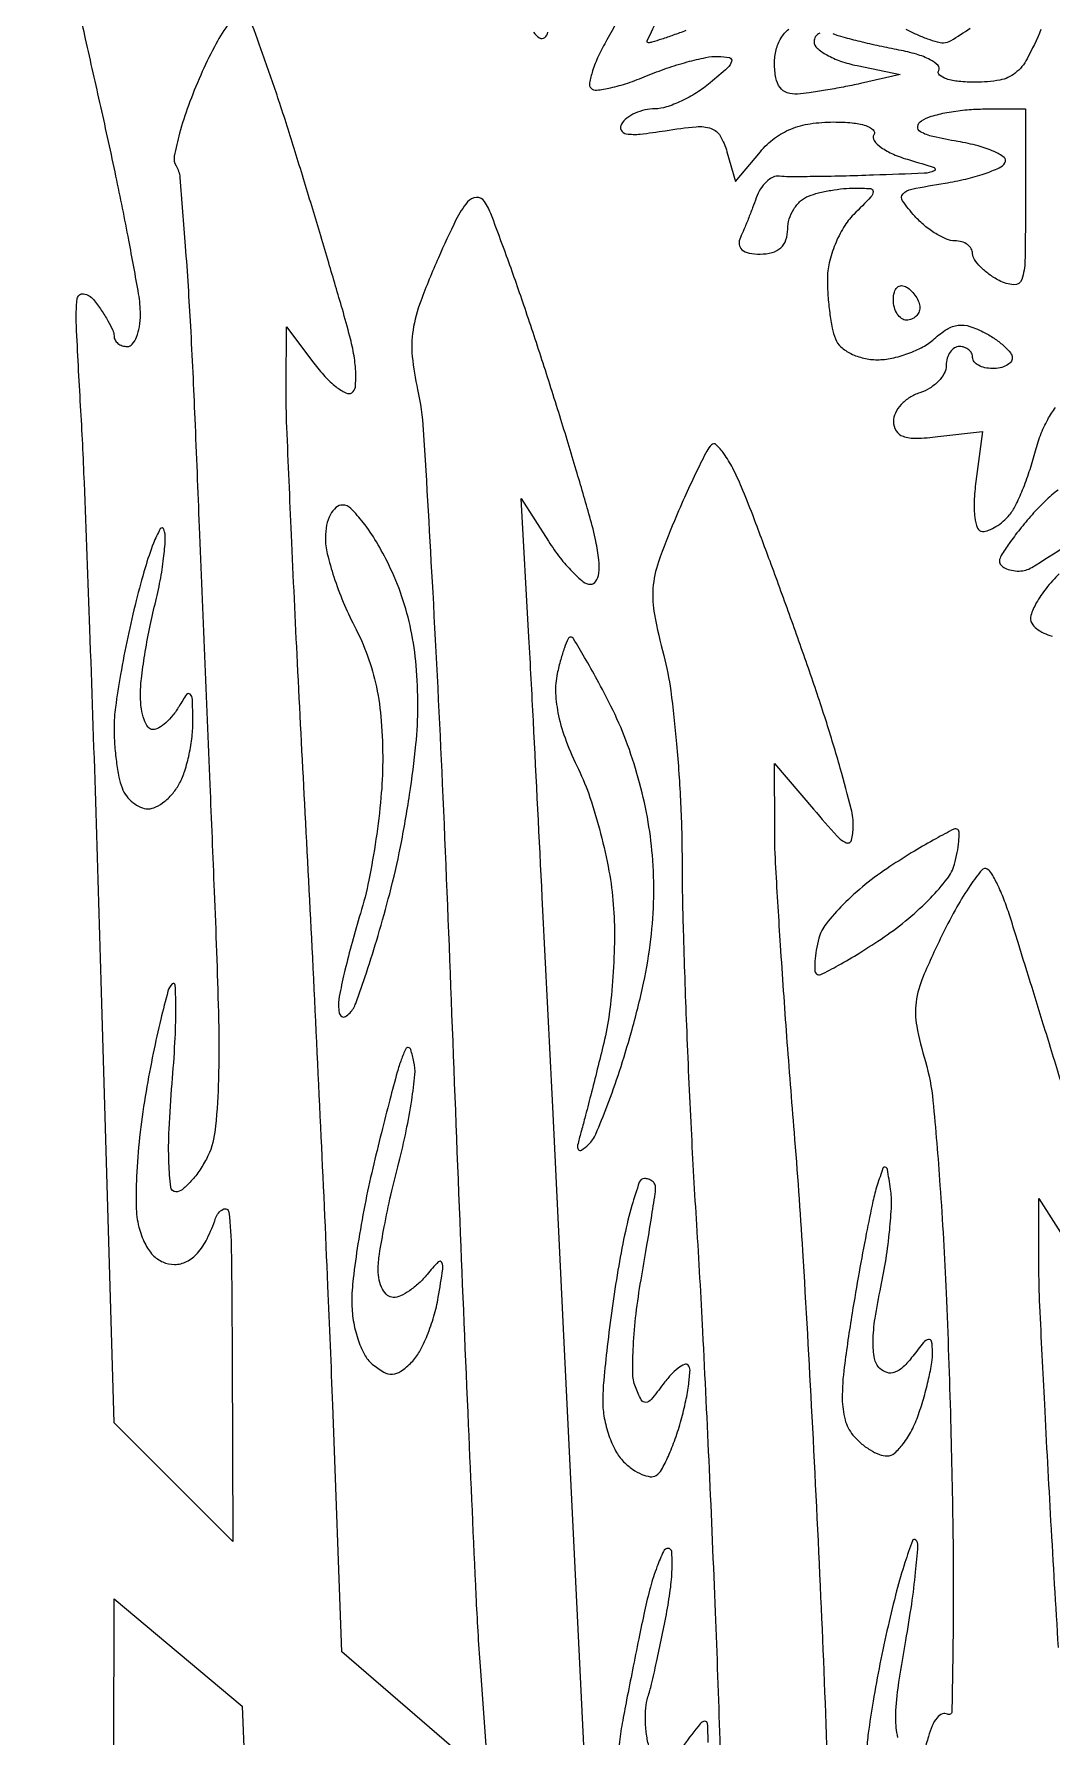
# Model space of a CAD drawing. Extents: x 3.4 to 43.8, y 4.7 to 62.8.
# Drawn here: x 29.77 to 36.29, y 31.53 to 42.44 of the extents above; entities that cross this region are included whole.
import ezdxf

# ---------------------------------------------------------------- set-up
doc = ezdxf.new("R2010")
doc.units = 0
doc.header["$MEASUREMENT"] = 0

msp = doc.modelspace()

# ---------------------------------------------------------------- linework, layer by layer
for points in [[(31.013759, 42.498022, 0.030293), (30.929224, 42.357845, 0.016429), (30.84178, 42.176472, 0.015775), (30.763497, 41.9832, 0.021909), (30.706607, 41.805282, 0.019253), (30.672604, 41.658185, 0.187721), (30.683978, 41.596538, -0.118464), (30.708671, 41.521458, -0.001984), (30.742963, 41.082436, -0.004984), (30.775889, 40.568797, -0.003278), (30.80401, 39.977087, 0.000018), (30.832429, 39.283819, 0.000011), (30.866352, 38.457467, 0.000011), (30.900219, 37.633302, 0.000018), (30.928448, 36.947348, -0.003392), (30.955043, 36.174144, -0.014248), (30.954628, 35.7094, -0.022092), (30.932321, 35.406721, -0.093687), (30.878089, 35.234198, -0.028383), (30.829052, 35.153882, -0.035844), (30.774566, 35.086028, -0.038771), (30.722464, 35.037966, -0.168461), (30.683341, 35.0244, -0.380638), (30.649866, 35.054201, -0.020157), (30.638147, 35.208773, -0.020889), (30.639543, 35.426348, -0.008755), (30.658779, 35.718743, 0.007089), (30.676922, 35.981162, 0.013571), (30.682771, 36.192218, 0.011421), (30.679307, 36.347715, 0.651986), (30.65914, 36.35554, 0.131404), (30.632133, 36.308816, 0.006093), (30.586312, 36.129806, 0.009747), (30.538185, 35.91348, 0.006811), (30.492023, 35.667893, 0.014352), (30.454324, 35.406927, 0.015605), (30.432922, 35.151406, 0.015651), (30.42829, 34.931455, 0.062853), (30.446463, 34.798445, 0.044417), (30.484471, 34.694352, 0.080254), (30.535517, 34.619585, 0.099149), (30.598978, 34.574858, 0.10445), (30.673587, 34.5591, 0.118901), (30.751912, 34.577993, 0.092538), (30.821457, 34.631737, 0.068061), (30.883024, 34.723213, 0.031971), (30.937675, 34.8552, -0.181557), (30.985013, 34.912808, -0.538506), (31.021939, 34.894319, -0.026709), (31.038032, 34.647962, -0.001948), (31.043425, 33.968013), (31.0482, 32.784726), (30.668068, 33.164858), (30.287937, 33.544989), (30.20511, 36.378545, 0.000789), (30.169774, 37.525418, 0.000887), (30.132093, 38.628256, 0.000812), (30.096831, 39.566774, 0.004797), (30.072849, 40.0581, -0.00261), (30.045486, 40.572474, -0.042024), (30.05175, 40.74606, -0.422745), (30.091604, 40.776408, -0.188633), (30.155107, 40.73988, -0.018591), (30.205522, 40.67199, -0.021623), (30.248115, 40.603799, -0.021244), (30.278828, 40.543724, -0.107947), (30.2868, 40.50723, 0.122851), (30.293311, 40.481132, 0.100768), (30.311651, 40.458901, 0.091028), (30.339084, 40.443966, 0.07942), (30.3714, 40.4388, 0.221952), (30.403782, 40.453919, 0.076832), (30.431149, 40.499184, 0.058427), (30.449809, 40.56565, 0.039266), (30.456, 40.644363, 0.043603), (30.444444, 40.776626, 0.003524), (30.381446, 41.120189, 0.004728), (30.299402, 41.529433, 0.003615), (30.2022, 41.975533, -0.0004), (30.104898, 42.408687, -0.000649), (30.022954, 42.777082, -0.000077)], [(33.949494, 42.462582, -0.005274), (33.868366, 42.432713, -0.007108), (33.794298, 42.407507, -0.005037), (33.731947, 42.387965, -0.073545), (33.709193, 42.3846, -0.549651), (33.701545, 42.396648, -0.002721), (33.775787, 42.552346, -0.007726)], [(33.338319, 30.605396), (33.166063, 34.147348, 0.000171), (33.096455, 35.568586, 0.000204), (33.029759, 36.90979, 0.000176), (32.972636, 38.04115, 0.001319), (32.943941, 38.5776), (32.894077, 39.4659), (33.069695, 39.19095, 0.022196), (33.143716, 39.085669, 0.028949), (33.220916, 38.996767, 0.029213), (33.291422, 38.932461, 0.171923), (33.337878, 38.916, 0.255366), (33.373033, 38.935207, 0.111818), (33.391725, 38.986735, 0.060874), (33.392039, 39.07203, 0.022446), (33.372507, 39.19095, 0.017226), (33.333496, 39.348904, 0.002945), (33.24725, 39.646072, 0.003208), (33.141628, 39.993949, 0.002857), (33.027459, 40.3542, 0.003782), (32.911609, 40.703581, 0.005072), (32.800997, 41.018392, 0.003564), (32.703883, 41.280238, 0.052379), (32.6597, 41.367879, 0.27053), (32.608128, 41.394127, 0.209628), (32.550877, 41.364981, 0.058167), (32.476732, 41.24941, 0.009457), (32.36413, 41.007284, 0.014313), (32.250761, 40.72972, 0.050684), (32.201753, 40.543897, 0.063316), (32.196646, 40.374401, 0.031875), (32.230809, 40.162804, -0.040896), (32.267717, 39.904744, -0.001348), (32.327636, 38.865858, -0.002565), (32.388794, 37.638507, -0.001781), (32.445845, 36.2511, 0.000648), (32.50074, 34.838162, 0.000819), (32.555338, 33.531706, 0.000646), (32.604349, 32.435922, 0.006635), (32.63121, 31.983187), (32.683139, 31.268474), (32.214073, 31.673436), (31.745007, 32.078398), (31.687519, 33.657149, 0.001757), (31.656983, 34.421843, 0.000758), (31.611164, 35.44071, 0.00075), (31.559127, 36.524982, 0.000993), (31.508315, 37.511877, -0.000949), (31.461894, 38.411953, -0.001248), (31.423141, 39.233532, -0.000905), (31.393622, 39.92236, -0.011978), (31.38928, 40.176777), (31.39196, 40.5657), (31.565854, 40.332614, 0.026685), (31.637579, 40.246471, 0.040657), (31.709294, 40.180746, 0.047963), (31.771555, 40.141301, 0.261328), (31.809971, 40.142929, 0.233141), (31.832311, 40.178632, 0.0341), (31.835201, 40.266578, 0.032643), (31.823907, 40.378484, 0.022601), (31.797249, 40.502915, 0.006399), (31.74914, 40.6774, 0.001416), (31.662053, 40.975016, 0.001472), (31.55942, 41.318391, 0.001417), (31.453482, 41.6655, 0.004454), (31.348629, 41.995142, 0.006381), (31.249366, 42.285289, 0.003661), (31.16102, 42.527526, 0.093212)], [(32.974002, 42.45326, 0.112445), (33.012218, 42.41564, 0.31027), (33.045625, 42.41725, 0.204736), (33.065344, 42.451925, 0.060631)], [(33.508863, 42.521998, -0.008536), (33.443577, 42.403606, 0.020718), (33.389548, 42.299723, 0.030677), (33.351784, 42.204295, 0.031033), (33.331733, 42.126884, 0.249173), (33.342149, 42.092851, 0.230795), (33.377674, 42.080613, 0.02433), (33.466662, 42.095938, 0.026152), (33.576468, 42.126504, 0.018003), (33.697393, 42.171989, -0.016257), (33.82575, 42.220783, -0.015862), (33.958057, 42.26157, -0.015973), (34.076375, 42.289945, -0.05558), (34.154533, 42.297185, -0.046155), (34.227708, 42.289036, -0.437393), (34.242247, 42.264945, -0.140747), (34.216169, 42.223468, -0.008813), (34.105578, 42.127985, -0.033685), (34.017734, 42.064307, -0.030293), (33.919041, 42.010476, -0.031583), (33.824419, 41.973162, -0.078278), (33.751021, 41.9616, 0.056582), (33.687325, 41.954369, 0.049906), (33.62397, 41.932964, 0.052745), (33.570306, 41.901454, 0.095512), (33.535937, 41.864116, 0.26383), (33.534466, 41.825076, 0.2398), (33.567516, 41.801388, 0.065243), (33.656215, 41.79954, 0.012275), (33.817322, 41.821261, -0.01537), (34.015035, 41.846672, -0.107078), (34.111266, 41.835434, -0.180752), (34.169476, 41.787661, -0.062871), (34.212457, 41.686095), (34.265959, 41.4963), (34.42609, 41.68665, -0.05685), (34.517097, 41.772773, -0.06473), (34.621468, 41.831836, -0.059115), (34.745342, 41.865799, -0.037394), (34.894904, 41.877, -0.023422), (35.013158, 41.871457, -0.052932), (35.100915, 41.85372, -0.102036), (35.14841, 41.827242, -0.368554), (35.153278, 41.7956, 0.305705), (35.154755, 41.758501, 0.080279), (35.1994, 41.714562, 0.053774), (35.277987, 41.670627, 0.03039), (35.380935, 41.63403, -0.01131), (35.538776, 41.584612, -0.68886), (35.539592, 41.563355, -0.09027), (35.47503, 41.548737, -0.001961), (35.1513, 41.536206, -0.002665), (34.949927, 41.530277, -0.003428), (34.764746, 41.527083, -0.00263), (34.609598, 41.526286, -0.029632), (34.548173, 41.529937, 0.143254), (34.507728, 41.523163, 0.075057), (34.465262, 41.494088, 0.064681), (34.427282, 41.448203, 0.056028), (34.400069, 41.391911, -0.006004), (34.376338, 41.326976, -0.00437), (34.348455, 41.255325, -0.004415), (34.320809, 41.187818, -0.009671), (34.298196, 41.13675, 0.132906), (34.290582, 41.092905, 0.198535), (34.308458, 41.058925, 0.128107), (34.353749, 41.037619, 0.046251), (34.42515, 41.031, 0.06599), (34.50174, 41.041152, 0.119057), (34.556974, 41.071368, 0.127415), (34.58998, 41.121773, 0.081755), (34.6014, 41.191149, -0.076427), (34.611403, 41.256209, -0.064844), (34.640709, 41.319338, -0.066804), (34.684057, 41.371061, -0.093632), (34.735219, 41.402649, -0.03151), (34.798144, 41.422349, -0.017174), (34.877399, 41.438916, -0.017054), (34.959432, 41.450276, -0.025883), (35.031319, 41.454, -0.017639), (35.131257, 41.450473, -0.405547), (35.148632, 41.431046, -0.18263), (35.134142, 41.39698, -0.005493), (35.0244, 41.2848, 0.060805), (34.959597, 41.201978, 0.039083), (34.904902, 41.092781, 0.038926), (34.867582, 40.975636, 0.057714), (34.8552, 40.868719, 0.018051), (34.858968, 40.764385, 0.015472), (34.870284, 40.65505, 0.015746), (34.88678, 40.556329, 0.042363), (34.906551, 40.488019, 0.120846), (34.942204, 40.436674, 0.065257), (35.006412, 40.393403, 0.058893), (35.087855, 40.364132, 0.056906), (35.17484, 40.3542, 0.05195), (35.268716, 40.36398, 0.035944), (35.371431, 40.393458, 0.036302), (35.467119, 40.436638, 0.059843), (35.539451, 40.487843, -0.045182), (35.621601, 40.549682, -0.108966), (35.692979, 40.574761, -0.10869), (35.7684, 40.56752, -0.044817), (35.863362, 40.527166, -0.027674), (35.930833, 40.486103, -0.03521), (35.98783, 40.440718, -0.037897), (36.02829, 40.397478, -0.17074), (36.0396, 40.365323, -0.181419), (36.02993, 40.33955, -0.091235), (36.002323, 40.317635, -0.071175), (35.961256, 40.302789, -0.051239), (35.9127, 40.2978, -0.053595), (35.864151, 40.303019, -0.073362), (35.823077, 40.318509, -0.093122), (35.795503, 40.341398, -0.17482), (35.7858, 40.3683, 0.119248), (35.779294, 40.39519, 0.100665), (35.760949, 40.418091, 0.092192), (35.733512, 40.433469, 0.081935), (35.7012, 40.4388, 0.141874), (35.668939, 40.429458, 0.099744), (35.641451, 40.403198, 0.084602), (35.622935, 40.363927, 0.068054), (35.6166, 40.317601, -0.122947), (35.604031, 40.267257, -0.069989), (35.566897, 40.216229, -0.063046), (35.512095, 40.17227, -0.06077), (35.4474, 40.1427, 0.065299), (35.382714, 40.112425, 0.064977), (35.327902, 40.066452, 0.070881), (35.290818, 40.012428, 0.115521), (35.2782, 39.958543, 0.140998), (35.295259, 39.899253, 0.172363), (35.340248, 39.863674, 0.089695), (35.423675, 39.851164, 0.021541), (35.563807, 39.861431), (35.849414, 39.894774), (35.806468, 39.574587, 0.022287), (35.795051, 39.446308, 0.044019), (35.799523, 39.344227, 0.0623), (35.817482, 39.275669, 0.306642), (35.848902, 39.2544, 0.095357), (35.887867, 39.261899, 0.042307), (35.934856, 39.285464, 0.039838), (35.981889, 39.319688, 0.042982), (36.021615, 39.36015, 0.058447), (36.060227, 39.419923, 0.016977), (36.105314, 39.520125, 0.016818), (36.148796, 39.637333, 0.017237), (36.18391, 39.756246, -0.027791), (36.220091, 39.869884, -0.033861), (36.266775, 39.971276, -0.03608), (36.316538, 40.048687, -0.152566)], [(34.806112, 42.445544, 0.152635), (34.7803, 42.424211, 0.145305), (34.7706, 42.391536, 0.216579), (34.789137, 42.350749, 0.052148), (34.851367, 42.306934, 0.044177), (34.940264, 42.267133, 0.03141), (35.04555, 42.23801), (35.3205, 42.180249), (35.0667, 42.123234, -0.007533), (34.958677, 42.100671, -0.006395), (34.843964, 42.080027, -0.006456), (34.738996, 42.063909, -0.017987), (34.66485, 42.056209, -0.09673), (34.598473, 42.064574, -0.152451), (34.552136, 42.097709, -0.117235), (34.525227, 42.158946, -0.045187), (34.5168, 42.251999, -0.060713), (34.527464, 42.339502, -0.075637), (34.558839, 42.415066, -0.083319), (34.608139, 42.472333, -0.09691)], [(36.223111, 42.468758, -0.02248), (36.134557, 42.281899, -0.102428), (36.058233, 42.189735, -0.126484), (35.960107, 42.145518, -0.042189), (35.801957, 42.13166, -0.025532), (35.697787, 42.136662, -0.052501), (35.617922, 42.153179, -0.095756), (35.573272, 42.177558, -0.374597), (35.568567, 42.206124, 0.353634), (35.564382, 42.2391, 0.071925), (35.512918, 42.275929, 0.047454), (35.426019, 42.310909, 0.025608), (35.313752, 42.337984, -0.006753), (35.189507, 42.363034, -0.006659), (35.065399, 42.391541, -0.006565), (34.957378, 42.419379, -0.025269), (34.891492, 42.440912, 0.070529)], [(35.357238, 42.472177, 0.017881), (35.425647, 42.438654, 0.01821), (35.495865, 42.410326, 0.018316), (35.558515, 42.390228, 0.068555), (35.599371, 42.3846, 0.140106), (35.647312, 42.398303, 0.009105), (35.769969, 42.477792, 0.012688)], [(29.498646, 40.486582, -0.000176), (29.518674, 39.627097, -0.000182), (29.540983, 38.639314, -0.000179), (29.562679, 37.647, 0.001484)], [(34.857361, 31.3443, 0.002424), (34.814346, 32.427592, 0.00199), (34.758194, 33.584085, 0.00201), (34.698094, 34.646374, 0.005328), (34.643989, 35.4051, -0.001976), (34.59608, 36.018901, -0.002286), (34.555433, 36.603895, -0.002041), (34.525301, 37.099562, -0.013483), (34.517937, 37.347704), (34.5168, 37.767509), (34.767162, 37.474604, 0.006048), (34.917395, 37.303088, 0.107391), (34.976682, 37.260278, 0.461844), (35.009014, 37.276052, 0.058245), (35.020962, 37.363862, 0.066979), (35.007968, 37.476468, 0.006789), (34.937982, 37.737219, 0.008402), (34.84474, 38.046735, 0.0066), (34.733648, 38.379062, 0.002219), (34.612269, 38.721929, 0.002228), (34.488001, 39.063273, 0.002174), (34.376999, 39.360026, 0.008911), (34.305692, 39.538494, 0.019343), (34.249105, 39.659755, 0.035589), (34.192539, 39.752757, 0.046593), (34.143405, 39.809837, 0.408824), (34.113159, 39.809559, 0.077299), (34.083259, 39.768645, 0.005643), (34.020467, 39.643651, 0.007771), (33.949253, 39.491872, 0.005804), (33.875309, 39.322463, 0.016003), (33.773761, 39.059041, 0.064532), (33.738406, 38.890738, 0.066788), (33.74774, 38.721841, 0.017917), (33.807691, 38.459198, -0.032619), (33.852165, 38.23406, -0.010331), (33.889485, 37.893515, -0.010266), (33.915513, 37.511139, -0.011239), (33.92479, 37.1394, 0.006695), (33.931772, 36.699406, 0.002587), (33.952776, 36.089567, 0.00256), (33.982356, 35.428613, 0.003161), (34.016973, 34.8129, -0.002937), (34.055684, 34.129839, -0.001398), (34.097877, 33.250444, -0.001386), (34.136856, 32.331095, -0.001969), (34.166028, 31.5135, -0.00015), (34.188496, 30.798837, -0.000247)], [(36.33349, 39.519731, 0.029697), (36.250311, 39.449088, 0.021415), (36.16602, 39.361201, 0.01186), (36.087055, 39.267065, 0.015691), (36.019978, 39.177511, 0.013053), (35.96902, 39.10064, 0.130019), (35.957673, 39.06405, 0.19764), (35.966463, 39.039832, 0.091733), (35.993583, 39.019238, 0.069296), (36.03462, 39.005268, 0.047475), (36.083674, 39.0006, 0.138369), (36.164012, 39.023266, 0.007575), (36.387608, 39.165054, 0.011292)], [(36.340705, 38.983494, 0.029358), (36.256058, 38.88947, 0.041543), (36.193309, 38.796002, 0.04806), (36.158122, 38.715518, 0.22091), (36.164001, 38.666244, 0.089439), (36.194494, 38.632306, 0.053241), (36.240829, 38.603639, 0.051069), (36.294889, 38.584175, 0.060964)], [(36.378936, 35.643233, 0.000054), (36.27083, 35.993199, 0.00006), (36.166025, 36.332206, 0.000056), (36.076385, 36.621922, 0.000304), (36.027761, 36.778672, 0.015627), (35.99056, 36.886352, 0.019621), (35.949142, 36.983465, 0.018125), (35.908962, 37.060906, 0.126255), (35.879631, 37.091395, 0.376877), (35.844401, 37.085447, 0.019763), (35.770077, 36.986284, 0.023141), (35.684616, 36.849178, 0.013787), (35.595184, 36.678873, 0.013135), (35.468527, 36.40249, 0.06694), (35.423557, 36.239849, 0.081415), (35.427618, 36.086049, 0.024686), (35.482865, 35.85855, -0.048081), (35.531531, 35.60754, -0.006301), (35.576548, 35.065199, -0.006718), (35.615613, 34.377933, -0.004037), (35.644426, 33.561391, -0.003422), (35.659525, 32.81964, -0.006081), (35.660349, 32.208539, -0.001803), (35.652927, 31.693844, -0.58134), (35.62406, 31.678089, 0.247762), (35.592451, 31.680237, 0.112078), (35.558191, 31.654669, 0.07208), (35.526197, 31.603922, 0.040731), (35.502089, 31.535158, -0.026697), (35.472893, 31.443749, -0.173405)], [(36.335261, 32.1057, -0.001145), (36.287473, 32.914151, -0.001436), (36.247035, 33.663926, -0.001149), (36.216355, 34.293267, -0.011265), (36.210005, 34.5591), (36.209432, 34.9821), (36.396604, 34.686, 0.005092)], [(30.28653, 31.415628), (30.2868, 32.417556), (30.697259, 32.0739), (31.107717, 31.730245), (31.165512, 30.310572, 0.000034), (31.193292, 29.629325, 0.000015), (31.229795, 28.73635, 0.000015), (31.26838, 27.793856, 0.000021)], [(34.207007, 30.194792, -0.000012), (34.223428, 29.649731, -0.050793)], [(33.717568, 31.457124, -0.03939), (33.698719, 31.538139, -0.02889), (33.69023, 31.630052, -0.029438), (33.692402, 31.718551, -0.05574), (33.706189, 31.78845, 0.017975), (33.728941, 31.870604, 0.004115), (33.761234, 32.011054, 0.00425), (33.795764, 32.173644, 0.00413), (33.827868, 32.33835, 0.015094), (33.851797, 32.492447, 0.02586), (33.861174, 32.622157, 0.024631), (33.858367, 32.719596, 0.391533), (33.836088, 32.7402, 0.29074), (33.80581, 32.720968, 0.019544), (33.764039, 32.622157, 0.023226), (33.721827, 32.49236, 0.014891), (33.684432, 32.33835, 0.00172), (33.647639, 32.161381, 0.0012), (33.607302, 31.961515, 0.001211), (33.569549, 31.769682, 0.002514), (33.54121, 31.619806, 0.024075), (33.522811, 31.483016, 0.019024)], [(35.307111, 31.529071, -0.058033), (35.293607, 31.654145, -0.03363), (35.308012, 31.844277, -0.008498), (35.357396, 32.150584, 0.007609), (35.395425, 32.383821, 0.011622), (35.42061, 32.587268, 0.006284), (35.435496, 32.757246, 0.218424), (35.421893, 32.793907, 0.548257), (35.39989, 32.789042, 0.009474), (35.351985, 32.649744, 0.014253), (35.2989, 32.467728, 0.007909), (35.244037, 32.243012, 0.00686), (35.192342, 32.00038, 0.007385), (35.148667, 31.7623, 0.007034), (35.117101, 31.557042, 0.034645), (35.109, 31.440269, 0.0209)], [(34.091919, 31.497857, 0.010737), (34.088127, 31.617635, 0.43469), (34.070109, 31.632737, 0.196784), (34.040667, 31.616225, 0.00392), (33.932887, 31.478274)]]:
    msp.add_lwpolyline(points, format="xyb")
for points in [[(35.84925, 41.960305), (36.1242, 41.9616), (36.1242, 41.366423, -0.004337), (36.120921, 40.988365, -0.076693), (36.100255, 40.86829, -0.342328), (36.04947, 40.83446, -0.105231), (35.955, 40.8618, -0.034718), (35.890245, 40.90247, -0.040999), (35.835502, 40.94973, -0.045472), (35.797323, 40.996387, -0.149836), (35.7858, 41.033977, 0.138207), (35.777029, 41.065103, 0.100129), (35.752375, 41.091623, 0.085862), (35.7155, 41.109479, 0.070028), (35.672012, 41.1156, -0.100749), (35.618373, 41.126519, -0.037486), (35.549667, 41.16199, -0.035275), (35.478394, 41.213092, -0.035685), (35.415306, 41.273523, -0.030224), (35.337072, 41.371236, -0.352401), (35.339941, 41.416772, -0.161679), (35.395393, 41.447766, -0.00763), (35.608839, 41.485246, 0.018568), (35.741148, 41.511474, 0.023809), (35.860415, 41.545826, 0.022771), (35.955023, 41.582911, 0.150651), (35.992805, 41.615927, 0.383169), (35.98674, 41.649588, 0.059579), (35.923596, 41.687585, 0.041495), (35.821289, 41.723745, 0.022362), (35.690478, 41.751911, -0.013461), (35.531718, 41.783151, -0.074584), (35.450832, 41.814533, -0.305243), (35.434054, 41.84846, -0.221775), (35.457468, 41.885013, -0.07061), (35.520913, 41.91362, -0.023192), (35.620747, 41.937653, -0.022578), (35.735415, 41.954364, -0.023718)], [(35.3628, 40.8195, -0.06081), (35.395161, 40.793595, -0.051032), (35.422549, 40.759189, -0.053229), (35.441199, 40.721919, -0.089642), (35.4474, 40.687607, -0.105429), (35.440923, 40.657233, -0.099231), (35.422549, 40.631385, -0.096318), (35.395095, 40.614059, -0.092995), (35.3628, 40.608, -0.153634), (35.330535, 40.618154, -0.097988), (35.303051, 40.646744, -0.080552), (35.284506, 40.689462, -0.062283), (35.2782, 40.739893, -0.066118), (35.284398, 40.786561, -0.138808), (35.303051, 40.817683, -0.191142), (35.330682, 40.828632, -0.139169)], [(31.750442, 39.4236, 0.18271), (31.708397, 39.407705, 0.091022), (31.672691, 39.362301, 0.070779), (31.648517, 39.294718, 0.050593), (31.6404, 39.214705, 0.059318), (31.652821, 39.110373, 0.020025), (31.694762, 38.962877, 0.019597), (31.754624, 38.802024, 0.021259), (31.825462, 38.65076, -0.033026), (31.9106, 38.457241, -0.035541), (31.967089, 38.258839, -0.032439), (31.998368, 38.039216, -0.020623), (32.007506, 37.781005, -0.021454), (31.996258, 37.550533, -0.01346), (31.964324, 37.282515, -0.013508), (31.91856, 37.019885, -0.023929), (31.864744, 36.806795, 0.0071), (31.81124, 36.621448, 0.008372), (31.76605, 36.444533, 0.00747), (31.732703, 36.294283, 0.050909), (31.725, 36.218825, 0.046353), (31.729485, 36.170552, 0.204095), (31.744999, 36.147278, 0.282935), (31.768348, 36.146606, 0.077188), (31.798377, 36.17073, 0.098684), (31.835036, 36.231445, 0.006333), (31.903198, 36.427994, 0.009065), (31.97772, 36.666352, 0.006617), (32.052177, 36.933661, 0.015793), (32.121283, 37.233067, 0.011606), (32.179601, 37.568683, 0.011752), (32.219971, 37.889106, 0.025462), (32.2326, 38.136948, 0.021251), (32.221605, 38.395515, 0.029523), (32.188338, 38.624901, 0.031554), (32.130707, 38.836311, 0.030768), (32.046542, 39.040637, 0.021683), (31.96725, 39.187305, 0.029809), (31.882814, 39.311105, 0.030022), (31.804141, 39.401131, 0.200777)], [(30.606609, 39.267872, 0.650592), (30.58285, 39.270147, 0.035243), (30.539443, 39.178473, 0.021527), (30.485683, 39.020861, 0.009892), (30.428654, 38.811451, 0.009315), (30.374352, 38.57686, 0.009147), (30.32847, 38.338988, 0.009065), (30.295856, 38.129056, 0.034012), (30.2868, 37.996083, 0.017808), (30.290569, 37.890307, 0.01539), (30.301884, 37.779756, 0.015658), (30.318377, 37.680152, 0.042776), (30.338151, 37.611619, 0.068866), (30.366362, 37.560459, 0.062969), (30.408162, 37.517109, 0.066738), (30.456624, 37.48776, 0.103179), (30.504375, 37.4778, 0.115791), (30.554731, 37.48962, 0.054722), (30.611229, 37.525869, 0.05004), (30.664803, 37.578844, 0.049948), (30.706823, 37.641438, 0.047166), (30.740255, 37.721146, 0.023608), (30.767919, 37.826982, 0.023206), (30.786413, 37.940105, 0.031623), (30.791827, 38.043288, 0.007216), (30.788412, 38.178622, 0.186661), (30.77412, 38.21162, 0.469551), (30.751644, 38.209705, 0.020102), (30.703024, 38.13345, -0.037354), (30.664092, 38.076797, -0.041926), (30.618506, 38.02889, -0.046271), (30.573274, 37.995636, -0.136202), (30.536396, 37.9854, -0.238106), (30.505571, 38.000962, -0.070109), (30.479616, 38.048949, -0.053665), (30.461866, 38.118879, -0.035353), (30.456, 38.201737, -0.029036), (30.462297, 38.310086, -0.010396), (30.483423, 38.463433, -0.010274), (30.513614, 38.631015, -0.011972), (30.549355, 38.788822, 0.014688), (30.582448, 38.938705, 0.017246), (30.604683, 39.082476, 0.016333), (30.615206, 39.204131, 0.094121)], [(33.210797, 38.5776, 0.297528), (33.19506, 38.567326, 0.015794), (33.171623, 38.509065, 0.020582), (33.147509, 38.433712, 0.01309), (33.1254, 38.344289, 0.0658), (33.114732, 38.218778, 0.042601), (33.133909, 38.074088, 0.03629), (33.182392, 37.911301, 0.02351), (33.260575, 37.730939, -0.033015), (33.334768, 37.550461, -0.017775), (33.403232, 37.319755, -0.01763), (33.456558, 37.078661, -0.026391), (33.484437, 36.864835, -0.021758), (33.49163, 36.6494, -0.014642), (33.481928, 36.403395, -0.014765), (33.458479, 36.165449, -0.028146), (33.423315, 35.976535, -0.001357), (33.382059, 35.810129, -0.001328), (33.339608, 35.642754, -0.001306), (33.301579, 35.496062, -0.005015), (33.276766, 35.4051, 0.01419), (33.256124, 35.323565, 0.196596), (33.261126, 35.294192, 0.432315), (33.28048, 35.290313, 0.03476), (33.325305, 35.327144, 0.102312), (33.371958, 35.393952, 0.010263), (33.445436, 35.575203, 0.012548), (33.523925, 35.797419, 0.009664), (33.598721, 36.043471, 0.015623), (33.67801, 36.361224, 0.023614), (33.725137, 36.642375, 0.025608), (33.743174, 36.908584, 0.024141), (33.734515, 37.180576, 0.025677), (33.702434, 37.423238, 0.02209), (33.644516, 37.674035, 0.022239), (33.565267, 37.916747, 0.027245), (33.469182, 38.135099, 0.005746), (33.380763, 38.304722, 0.009126), (33.300786, 38.447615, 0.003671), (33.230053, 38.566733, 0.262705)], [(35.69021, 37.344226, 0.308909), (35.66551, 37.347352, 0.006368), (35.549712, 37.286173, 0.012586), (35.412637, 37.206967, 0.007845), (35.255885, 37.107636, 0.025276), (35.097858, 36.992162, 0.02714), (34.956188, 36.863876, 0.028066), (34.847663, 36.74127, 0.102939), (34.801575, 36.64901, 0.019651), (34.784464, 36.572066, 0.026811), (34.775543, 36.501598, 0.025906), (34.774373, 36.444546, 0.190793), (34.784987, 36.420013, 0.323062), (34.812574, 36.415548, 0.00888), (34.926511, 36.475194, 0.015095), (35.062826, 36.555104, 0.009377), (35.218031, 36.656603, 0.024615), (35.374362, 36.774741, 0.02627), (35.5148, 36.905279, 0.027077), (35.622707, 37.029497, 0.099534), (35.668944, 37.12219, 0.017378), (35.686805, 37.198637, 0.024827), (35.696879, 37.267558, 0.022659), (35.699667, 37.323073, 0.215899)], [(32.207939, 35.857855, 0.011523), (32.187343, 35.93511, 0.291481), (32.171641, 35.948881, 0.339393), (32.15465, 35.939562, 0.01372), (32.126439, 35.8704, 0.023008), (32.100777, 35.791342, 0.002763), (32.053195, 35.614136, 0.003286), (31.99916, 35.402721, 0.002697), (31.944146, 35.176213, 0.010056), (31.892639, 34.93779, 0.009222), (31.849123, 34.690525, 0.009263), (31.818458, 34.468486, 0.029687), (31.8096, 34.319422, 0.040712), (31.81929, 34.200607, 0.038843), (31.848124, 34.082987, 0.041388), (31.890381, 33.983258, 0.098962), (31.940746, 33.921076, 0.04213), (32.014017, 33.870027, 0.143881), (32.069893, 33.856442, 0.14361), (32.1243, 33.875234, 0.041915), (32.192658, 33.933, 0.071686), (32.242572, 33.999724, 0.027224), (32.292712, 34.104938, 0.026289), (32.335557, 34.226947, 0.029103), (32.363682, 34.348733, 0.004673), (32.392557, 34.528326, 0.15104), (32.386033, 34.571571, 0.524342), (32.362979, 34.575182, 0.018633), (32.292794, 34.49565, -0.035396), (32.239318, 34.438997, -0.036512), (32.178909, 34.39109, -0.039109), (32.120651, 34.357786, -0.110735), (32.075223, 34.3476, -0.17879), (32.038423, 34.361194, -0.092005), (32.007124, 34.399928, -0.072042), (31.98593, 34.457581, -0.052161), (31.9788, 34.525738, -0.039465), (31.986669, 34.625276, -0.007925), (32.017412, 34.800558, -0.008327), (32.059926, 35.003873, -0.007691), (32.110246, 35.211144, 0.01181), (32.158099, 35.415582, 0.014097), (32.193165, 35.610363, 0.012888), (32.213711, 35.775003, 0.084164)], [(35.260252, 35.04229, 0.00395), (35.239425, 35.167746, 0.287828), (35.226067, 35.182585, 0.397036), (35.21103, 35.174785, 0.005309), (35.174519, 35.0667, 0.026494), (35.147192, 34.964865, 0.003931), (35.104646, 34.756412, 0.004418), (35.058453, 34.509076, 0.00379), (35.014115, 34.248001, 0.007536), (34.963383, 33.901956, 0.034293), (34.950788, 33.698876, 0.062214), (34.968473, 33.564532, 0.109831), (35.019295, 33.465451, 0.043117), (35.069547, 33.414542, 0.039804), (35.129084, 33.371484, 0.04224), (35.188594, 33.34184, 0.094711), (35.237983, 33.3324, 0.182577), (35.285985, 33.350532, 0.050486), (35.341727, 33.410662, 0.043941), (35.395617, 33.496838, 0.033911), (35.439124, 33.598824, 0.01475), (35.474479, 33.710761, 0.013917), (35.503927, 33.826768, 0.014027), (35.52425, 33.930913, 0.046165), (35.529309, 34.000674, 0.038925), (35.522933, 34.065751, 0.429036), (35.503326, 34.07873, 0.165183), (35.471209, 34.058896, 0.010659), (35.402092, 33.971447, -0.037865), (35.341268, 33.902545, -0.104733), (35.286851, 33.868186, -0.158773), (35.237254, 33.866223, -0.128207), (35.19103, 33.89333, -0.152039), (35.157556, 33.957063, -0.048685), (35.148415, 34.064888, -0.035117), (35.160849, 34.214481, -0.014533), (35.197659, 34.414273, 0.014112), (35.231074, 34.594789, 0.01387), (35.254475, 34.777946, 0.013879), (35.266057, 34.939457, 0.05015)], [(33.683198, 35.109, 0.320642), (33.650736, 35.085797, 0.012294), (33.603712, 34.936467, 0.017986), (33.55639, 34.746802, 0.011219), (33.513998, 34.521654, 0.006139), (33.476866, 34.278259, 0.006035), (33.445493, 34.032636, 0.005951), (33.423158, 33.816706, 0.022796), (33.417, 33.681696, 0.046137), (33.426851, 33.575167, 0.037219), (33.45628, 33.46401, 0.038525), (33.49944, 33.364772, 0.074677), (33.55072, 33.295365, 0.042573), (33.607399, 33.247596, 0.054376), (33.667088, 33.214477, 0.06506), (33.720843, 33.199717, 0.174649), (33.759088, 33.207779, 0.129101), (33.793048, 33.243478, 0.020157), (33.836905, 33.331259, 0.021293), (33.880993, 33.441491, 0.017122), (33.919174, 33.56335, 0.014616), (33.948934, 33.684869, 0.02111), (33.967507, 33.793898, 0.017597), (33.975623, 33.882517, 0.213543), (33.963733, 33.913667, 0.308492), (33.939765, 33.918201, 0.059546), (33.899615, 33.894651, 0.044973), (33.851811, 33.851062, 0.026789), (33.802868, 33.791524, -0.011926), (33.72744, 33.693999, -0.202866), (33.692373, 33.67537, -0.306794), (33.663317, 33.691521, -0.024571), (33.625743, 33.775893, -0.090818), (33.608885, 33.864165, -0.015137), (33.612823, 34.037538, -0.016164), (33.630433, 34.243475, -0.013697), (33.662001, 34.459623, 0.001656), (33.697786, 34.669219, 0.002383), (33.727964, 34.855013, 0.001256), (33.752373, 35.012522, 0.037826), (33.7554, 35.05248, 0.126908), (33.749839, 35.074035, 0.100763), (33.734191, 35.092397, 0.089689), (33.710782, 35.104741, 0.076743)]]:
    msp.add_lwpolyline(points, format="xyb", close=True)

doc.saveas('drawing.dxf')
